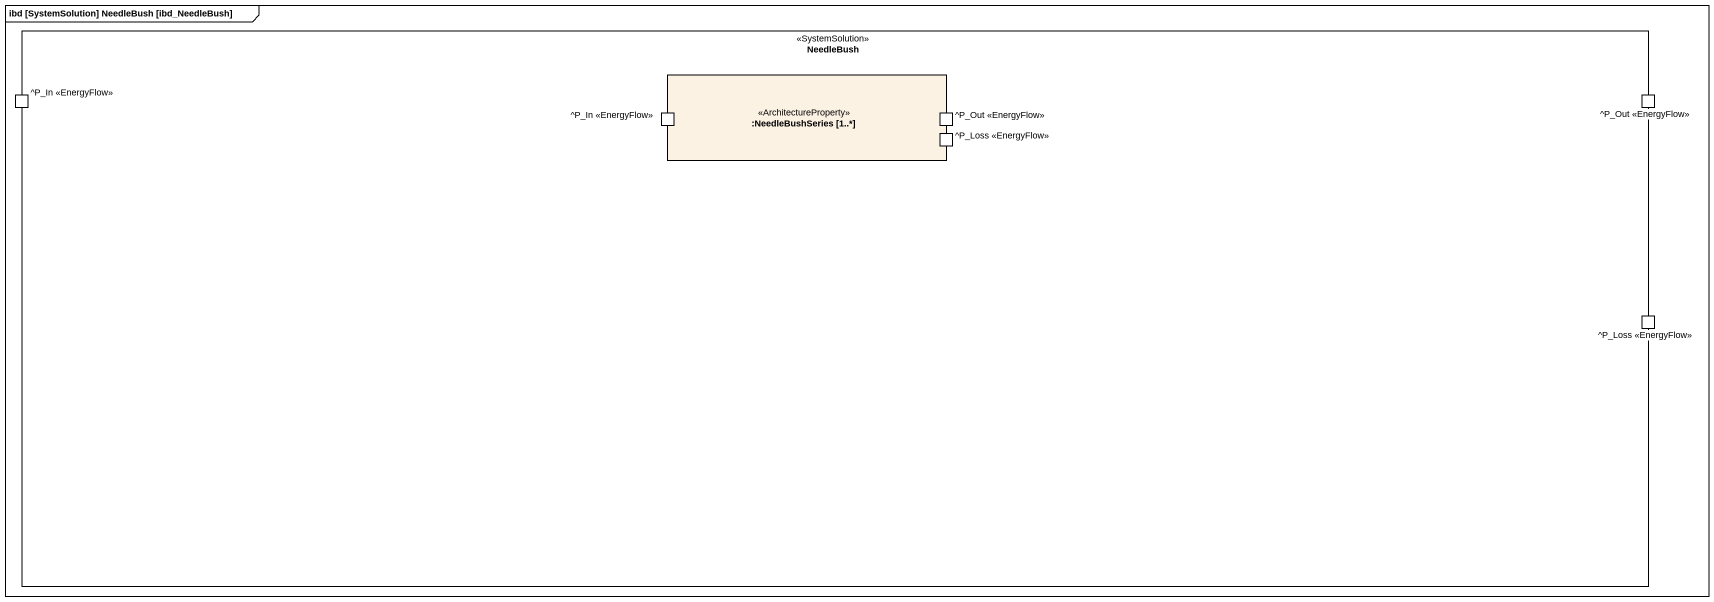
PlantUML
@startuml
mainframe ibd [SystemSolution] NeedleBush [ibd_NeedleBush]
rectangle NeedleBush <<SystemSolution>> {
  rectangle ":NeedleBushSeries [1..*]" as NeedleBushSeries_1 <<ArchitectureProperty>> {
    port "^P_In <<EnergyFlow>>" as P_In_EnergyFlow_2
    port "^P_Out <<EnergyFlow>>" as P_Out_EnergyFlow
    port "^P_Loss <<EnergyFlow>>" as P_Loss_EnergyFlow
  }
  port "^P_In <<EnergyFlow>>" as P_In_EnergyFlow
  port "^P_Out <<EnergyFlow>>" as P_Out_EnergyFlow_2
  port "^P_Loss <<EnergyFlow>>" as P_Loss_EnergyFlow_2
}
@enduml
